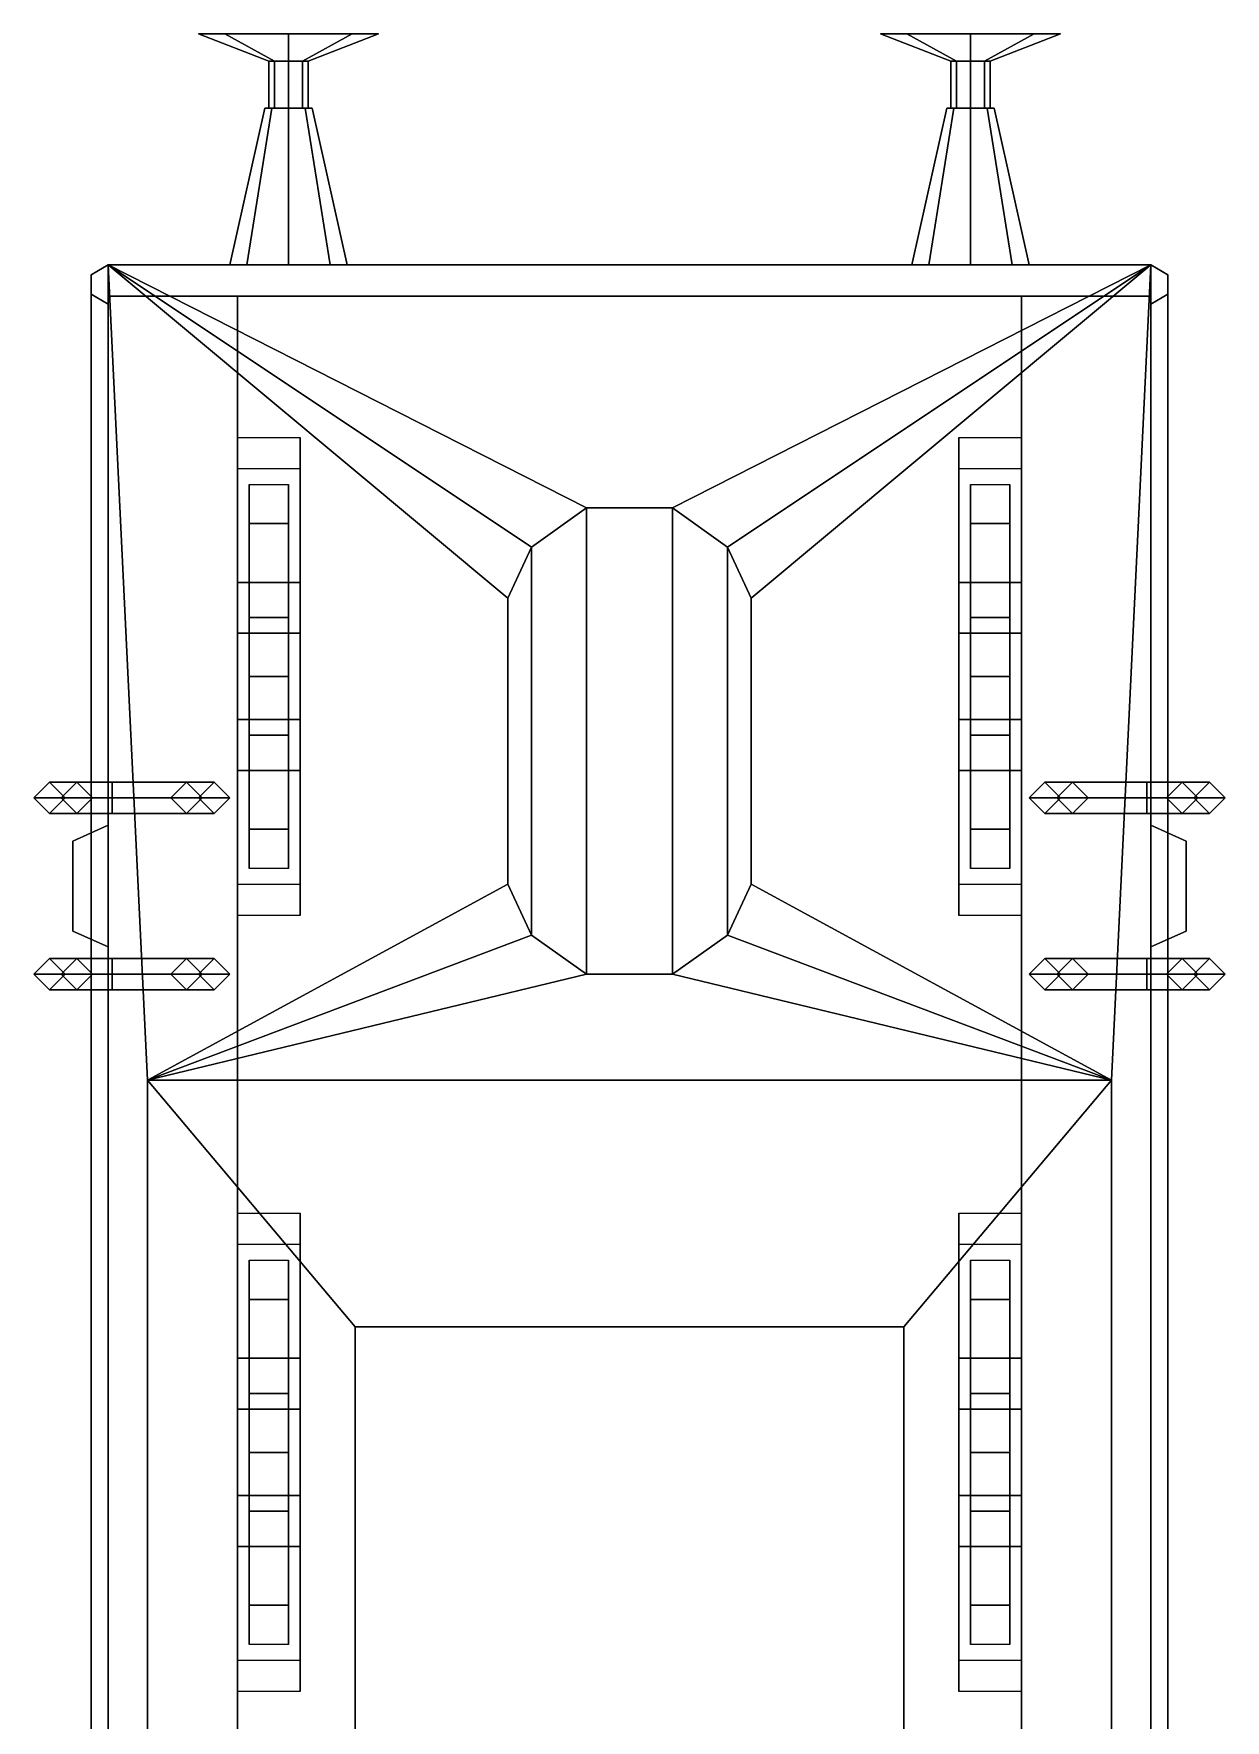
# Model space of a CAD drawing. Extents: x -1.5 to 1.5, y -9 to 9.5.
# Drawn here: x -1.52 to 1.52, y 5.166 to 9.47 of the extents above; entities that cross this region are included whole.
import ezdxf

# ---------------------------------------------------------------- set-up
doc = ezdxf.new("R2010")
doc.units = 0
doc.layers.get('0').update_dxf_attribs({"linetype": 'CONTINUOUS'})

msp = doc.modelspace()

# ---------------------------------------------------------------- linework, layer by layer
for points in [[(-1.1, 9.47, 1.01), (-0.7074, 9.47, 0.8474), (-0.87, 9.47, 0.78), (-1.0326, 9.47, 0.8474)], [(-1.0326, 9.47, 1.1726), (-0.64, 9.47, 1.01), (-0.7074, 9.47, 0.8474), (-1.1, 9.47, 1.01)], [(-0.92, 9.4, 1.01), (-0.9054, 9.4, 1.0454), (-1.0326, 9.47, 1.1726), (-1.1, 9.47, 1.01)], [(-0.9054, 9.4, 0.9746), (-0.92, 9.4, 1.01), (-1.1, 9.47, 1.01), (-1.0326, 9.47, 0.8474)], [(-0.87, 9.47, 1.24), (-0.7074, 9.47, 1.1726), (-0.64, 9.47, 1.01), (-1.0326, 9.47, 1.1726)], [(-0.9054, 9.4, 1.0454), (-0.87, 9.4, 1.06), (-0.87, 9.47, 1.24), (-1.0326, 9.47, 1.1726)], [(-0.87, 9.4, 0.96), (-0.9054, 9.4, 0.9746), (-1.0326, 9.47, 0.8474), (-0.87, 9.47, 0.78)], [(-0.87, 9.4, 1.06), (-0.8346, 9.4, 1.0454), (-0.7074, 9.47, 1.1726), (-0.87, 9.47, 1.24)], [(-0.8346, 9.4, 0.9746), (-0.87, 9.4, 0.96), (-0.87, 9.47, 0.78), (-0.7074, 9.47, 0.8474)], [(-0.8346, 9.4, 1.0454), (-0.82, 9.4, 1.01), (-0.64, 9.47, 1.01), (-0.7074, 9.47, 1.1726)], [(-0.82, 9.4, 1.01), (-0.8346, 9.4, 0.9746), (-0.7074, 9.47, 0.8474), (-0.64, 9.47, 1.01)], [(0.8346, 9.4, 0.9746), (0.82, 9.4, 1.01), (0.64, 9.47, 1.01), (0.7074, 9.47, 0.8474)], [(0.64, 9.47, 1.01), (1.0326, 9.47, 0.8474), (0.87, 9.47, 0.78), (0.7074, 9.47, 0.8474)], [(0.82, 9.4, 1.01), (0.8346, 9.4, 1.0454), (0.7074, 9.47, 1.1726), (0.64, 9.47, 1.01)], [(0.7074, 9.47, 1.1726), (1.1, 9.47, 1.01), (1.0326, 9.47, 0.8474), (0.64, 9.47, 1.01)], [(0.87, 9.4, 0.96), (0.8346, 9.4, 0.9746), (0.7074, 9.47, 0.8474), (0.87, 9.47, 0.78)], [(0.8346, 9.4, 1.0454), (0.87, 9.4, 1.06), (0.87, 9.47, 1.24), (0.7074, 9.47, 1.1726)], [(0.87, 9.47, 1.24), (1.0326, 9.47, 1.1726), (1.1, 9.47, 1.01), (0.7074, 9.47, 1.1726)], [(0.9054, 9.4, 0.9746), (0.87, 9.4, 0.96), (0.87, 9.47, 0.78), (1.0326, 9.47, 0.8474)], [(0.87, 9.4, 1.06), (0.9054, 9.4, 1.0454), (1.0326, 9.47, 1.1726), (0.87, 9.47, 1.24)], [(0.92, 9.4, 1.01), (0.9054, 9.4, 0.9746), (1.0326, 9.47, 0.8474), (1.1, 9.47, 1.01)], [(0.9054, 9.4, 1.0454), (0.92, 9.4, 1.01), (1.1, 9.47, 1.01), (1.0326, 9.47, 1.1726)], [(-0.92, 9.28, 1.01), (-0.9054, 9.28, 1.0454), (-0.9054, 9.4, 1.0454), (-0.92, 9.4, 1.01)], [(-0.9054, 9.28, 0.9746), (-0.92, 9.28, 1.01), (-0.92, 9.4, 1.01), (-0.9054, 9.4, 0.9746)], [(-0.9054, 9.28, 1.0454), (-0.87, 9.28, 1.06), (-0.87, 9.4, 1.06), (-0.9054, 9.4, 1.0454)], [(-0.87, 9.28, 0.96), (-0.9054, 9.28, 0.9746), (-0.9054, 9.4, 0.9746), (-0.87, 9.4, 0.96)], [(-0.87, 9.28, 1.06), (-0.8346, 9.28, 1.0454), (-0.8346, 9.4, 1.0454), (-0.87, 9.4, 1.06)], [(-0.8346, 9.28, 0.9746), (-0.87, 9.28, 0.96), (-0.87, 9.4, 0.96), (-0.8346, 9.4, 0.9746)], [(-0.8346, 9.28, 1.0454), (-0.82, 9.28, 1.01), (-0.82, 9.4, 1.01), (-0.8346, 9.4, 1.0454)], [(-0.82, 9.28, 1.01), (-0.8346, 9.28, 0.9746), (-0.8346, 9.4, 0.9746), (-0.82, 9.4, 1.01)], [(0.8346, 9.28, 0.9746), (0.82, 9.28, 1.01), (0.82, 9.4, 1.01), (0.8346, 9.4, 0.9746)], [(0.82, 9.28, 1.01), (0.8346, 9.28, 1.0454), (0.8346, 9.4, 1.0454), (0.82, 9.4, 1.01)], [(0.87, 9.28, 0.96), (0.8346, 9.28, 0.9746), (0.8346, 9.4, 0.9746), (0.87, 9.4, 0.96)], [(0.8346, 9.28, 1.0454), (0.87, 9.28, 1.06), (0.87, 9.4, 1.06), (0.8346, 9.4, 1.0454)], [(0.9054, 9.28, 0.9746), (0.87, 9.28, 0.96), (0.87, 9.4, 0.96), (0.9054, 9.4, 0.9746)], [(0.87, 9.28, 1.06), (0.9054, 9.28, 1.0454), (0.9054, 9.4, 1.0454), (0.87, 9.4, 1.06)], [(0.92, 9.28, 1.01), (0.9054, 9.28, 0.9746), (0.9054, 9.4, 0.9746), (0.92, 9.4, 1.01)], [(0.9054, 9.28, 1.0454), (0.92, 9.28, 1.01), (0.92, 9.4, 1.01), (0.9054, 9.4, 1.0454)], [(-1.02, 8.88, 1.01), (-0.9761, 8.88, 1.1161), (-0.9124, 9.28, 1.0524), (-0.93, 9.28, 1.01)], [(-0.9761, 8.88, 0.9039), (-1.02, 8.88, 1.01), (-0.93, 9.28, 1.01), (-0.9124, 9.28, 0.9676)], [(-0.9761, 8.88, 1.1161), (-0.87, 8.88, 1.16), (-0.87, 9.28, 1.07), (-0.9124, 9.28, 1.0524)], [(-0.87, 8.88, 0.86), (-0.9761, 8.88, 0.9039), (-0.9124, 9.28, 0.9676), (-0.87, 9.28, 0.95)], [(-0.93, 9.28, 1.01), (-0.9124, 9.28, 1.0524), (-0.9054, 9.28, 1.0454), (-0.92, 9.28, 1.01)], [(-0.9124, 9.28, 0.9676), (-0.93, 9.28, 1.01), (-0.92, 9.28, 1.01), (-0.9054, 9.28, 0.9746)], [(-0.9124, 9.28, 1.0524), (-0.87, 9.28, 1.07), (-0.87, 9.28, 1.06), (-0.9054, 9.28, 1.0454)], [(-0.87, 9.28, 0.95), (-0.9124, 9.28, 0.9676), (-0.9054, 9.28, 0.9746), (-0.87, 9.28, 0.96)], [(-0.8276, 9.28, 0.9676), (-0.87, 9.28, 0.95), (-0.87, 9.28, 0.96), (-0.8346, 9.28, 0.9746)], [(-0.87, 9.28, 1.07), (-0.8276, 9.28, 1.0524), (-0.8346, 9.28, 1.0454), (-0.87, 9.28, 1.06)], [(-0.87, 8.88, 1.16), (-0.7639, 8.88, 1.1161), (-0.8276, 9.28, 1.0524), (-0.87, 9.28, 1.07)], [(-0.7639, 8.88, 0.9039), (-0.87, 8.88, 0.86), (-0.87, 9.28, 0.95), (-0.8276, 9.28, 0.9676)], [(-0.81, 9.28, 1.01), (-0.8276, 9.28, 0.9676), (-0.8346, 9.28, 0.9746), (-0.82, 9.28, 1.01)], [(-0.8276, 9.28, 1.0524), (-0.81, 9.28, 1.01), (-0.82, 9.28, 1.01), (-0.8346, 9.28, 1.0454)], [(-0.7639, 8.88, 1.1161), (-0.72, 8.88, 1.01), (-0.81, 9.28, 1.01), (-0.8276, 9.28, 1.0524)], [(-0.72, 8.88, 1.01), (-0.7639, 8.88, 0.9039), (-0.8276, 9.28, 0.9676), (-0.81, 9.28, 1.01)], [(0.7639, 8.88, 0.9039), (0.72, 8.88, 1.01), (0.81, 9.28, 1.01), (0.8276, 9.28, 0.9676)], [(0.72, 8.88, 1.01), (0.7639, 8.88, 1.1161), (0.8276, 9.28, 1.0524), (0.81, 9.28, 1.01)], [(0.87, 8.88, 0.86), (0.7639, 8.88, 0.9039), (0.8276, 9.28, 0.9676), (0.87, 9.28, 0.95)], [(0.7639, 8.88, 1.1161), (0.87, 8.88, 1.16), (0.87, 9.28, 1.07), (0.8276, 9.28, 1.0524)], [(0.8276, 9.28, 0.9676), (0.81, 9.28, 1.01), (0.82, 9.28, 1.01), (0.8346, 9.28, 0.9746)], [(0.81, 9.28, 1.01), (0.8276, 9.28, 1.0524), (0.8346, 9.28, 1.0454), (0.82, 9.28, 1.01)], [(0.87, 9.28, 0.95), (0.8276, 9.28, 0.9676), (0.8346, 9.28, 0.9746), (0.87, 9.28, 0.96)], [(0.8276, 9.28, 1.0524), (0.87, 9.28, 1.07), (0.87, 9.28, 1.06), (0.8346, 9.28, 1.0454)], [(0.9761, 8.88, 0.9039), (0.87, 8.88, 0.86), (0.87, 9.28, 0.95), (0.9124, 9.28, 0.9676)], [(0.87, 8.88, 1.16), (0.9761, 8.88, 1.1161), (0.9124, 9.28, 1.0524), (0.87, 9.28, 1.07)], [(0.87, 9.28, 1.07), (0.9124, 9.28, 1.0524), (0.9054, 9.28, 1.0454), (0.87, 9.28, 1.06)], [(0.9124, 9.28, 0.9676), (0.87, 9.28, 0.95), (0.87, 9.28, 0.96), (0.9054, 9.28, 0.9746)], [(0.9124, 9.28, 1.0524), (0.93, 9.28, 1.01), (0.92, 9.28, 1.01), (0.9054, 9.28, 1.0454)], [(0.93, 9.28, 1.01), (0.9124, 9.28, 0.9676), (0.9054, 9.28, 0.9746), (0.92, 9.28, 1.01)], [(1.02, 8.88, 1.01), (0.9761, 8.88, 0.9039), (0.9124, 9.28, 0.9676), (0.93, 9.28, 1.01)], [(0.9761, 8.88, 1.1161), (1.02, 8.88, 1.01), (0.93, 9.28, 1.01), (0.9124, 9.28, 1.0524)], [(-1.33, 8.88, 3.1), (-1.3733, 8.855, 3.075), (-1.3733, 3.06, 3.075), (-1.33, 3.06, 3.1)], [(-1.33, 8.88, 1.2), (-1.3733, 8.855, 1.2), (-1.3733, 8.855, 3.075), (-1.33, 8.88, 3.1)], [(-1.33, 8.88, 3.1), (-1.33, 3.06, 3.1), (-1.23, 4.12, 3.1), (-1.23, 6.8, 3.1)], [(1.33, 8.88, 3.1), (1.33, 8.88, 1.2), (-1.33, 8.88, 1.2), (-1.33, 8.88, 3.1)], [(-1.33, 8.88, 3.1), (-1.23, 6.8, 3.1), (-0.31, 7.3, 3.1), (-0.31, 8.03, 3.1)], [(-0.25, 8.16, 3.1), (-1.33, 8.88, 3.1), (-0.31, 8.03, 3.1), (-0.25, 8.16, 3.1)], [(-0.11, 8.26, 3.1), (-1.33, 8.88, 3.1), (-0.25, 8.16, 3.1), (-0.11, 8.26, 3.1)], [(-1.33, 8.88, 3.1), (-0.11, 8.26, 3.1), (0.11, 8.26, 3.1), (1.33, 8.88, 3.1)], [(-1.33, 8.88, 0.76), (-1.33, 8.8, 0.76), (-1.33, 8.8, 1.2), (-1.33, 8.88, 1.2)], [(1.33, 8.88, 1.2), (1.33, 8.88, 0.76), (-1.33, 8.88, 0.76), (-1.33, 8.88, 1.2)], [(1.33, 8.88, 0.76), (1.33, 8.8, 0.76), (-1.33, 8.8, 0.76), (-1.33, 8.88, 0.76)], [(1.33, 8.88, 3.1), (0.11, 8.26, 3.1), (0.25, 8.16, 3.1), (1.33, 8.88, 3.1)], [(1.33, 8.88, 3.1), (0.25, 8.16, 3.1), (0.31, 8.03, 3.1), (1.33, 8.88, 3.1)], [(0.31, 8.03, 3.1), (0.31, 7.3, 3.1), (1.23, 6.8, 3.1), (1.33, 8.88, 3.1)], [(1.23, 6.8, 3.1), (1.23, 4.12, 3.1), (1.33, 3.06, 3.1), (1.33, 8.88, 3.1)], [(1.3733, 8.855, 3.075), (1.33, 8.88, 3.1), (1.33, 3.06, 3.1), (1.3733, 3.06, 3.075)], [(1.3733, 8.855, 1.2), (1.33, 8.88, 1.2), (1.33, 8.88, 3.1), (1.3733, 8.855, 3.075)], [(1.33, 8.8, 1.2), (1.33, 8.8, 0.76), (1.33, 8.88, 0.76), (1.33, 8.88, 1.2)], [(-1.3733, 8.855, 3.075), (-1.3733, 8.805, 3.025), (-1.3733, 3.06, 3.025), (-1.3733, 3.06, 3.075)], [(-1.3733, 8.855, 1.2), (-1.3733, 8.805, 1.2), (-1.3733, 8.805, 3.025), (-1.3733, 8.855, 3.075)], [(1.3733, 8.805, 3.025), (1.3733, 8.855, 3.075), (1.3733, 3.06, 3.075), (1.3733, 3.06, 3.025)], [(1.3733, 8.805, 1.2), (1.3733, 8.855, 1.2), (1.3733, 8.855, 3.075), (1.3733, 8.805, 3.025)], [(-1.3733, 8.805, 3.025), (-1.33, 8.78, 3), (-1.33, 3.06, 3), (-1.3733, 3.06, 3.025)], [(-1.3733, 8.805, 1.2), (-1.33, 8.78, 1.2), (-1.33, 8.78, 3), (-1.3733, 8.805, 3.025)], [(-1.33, 8.8, 1.2), (-1.33, 8.8, 0.76), (1.33, 8.8, 0.76), (1.33, 8.8, 1.2)], [(-1.33, 8.78, 1.2), (-1.33, 2.87, 2.54), (-1.33, 3.06, 3), (-1.33, 8.78, 3)], [(-1.33, 8.78, 1.2), (-1.33, 2.77, 1.2), (-1.33, 2.77, 2.54), (-1.33, 2.87, 2.54)], [(-1, 8.8, 0.91), (-1, 2.1, 0.91), (-1, 2.1, 1.2), (-1, 8.8, 1.2)], [(1, 8.8, 0.91), (1, 2.1, 0.91), (-1, 2.1, 0.91), (-1, 8.8, 0.91)], [(1, 2.1, 1.2), (1, 2.1, 0.91), (1, 8.8, 0.91), (1, 8.8, 1.2)], [(1.33, 8.78, 3), (1.3733, 8.805, 3.025), (1.3733, 3.06, 3.025), (1.33, 3.06, 3)], [(1.33, 8.78, 1.2), (1.3733, 8.805, 1.2), (1.3733, 8.805, 3.025), (1.33, 8.78, 3)], [(1.33, 3.06, 3), (1.33, 2.87, 2.54), (1.33, 8.78, 1.2), (1.33, 8.78, 3)], [(1.33, 2.77, 2.54), (1.33, 2.77, 1.2), (1.33, 8.78, 1.2), (1.33, 2.87, 2.54)], [(-0.84, 8.44, 0.91), (-0.84, 8.07, 0.44), (-1, 8.07, 0.44), (-1, 8.44, 0.91)], [(-1, 8.44, 0.91), (-1, 8.07, 0.44), (-1, 8.07, 0.58), (-1, 8.36, 0.91)], [(-0.84, 8.07, 0.58), (-0.84, 8.07, 0.44), (-0.84, 8.44, 0.91), (-0.84, 8.36, 0.91)], [(0.84, 8.44, 0.91), (0.84, 8.07, 0.44), (0.84, 8.07, 0.58), (0.84, 8.36, 0.91)], [(1, 8.44, 0.91), (1, 8.07, 0.44), (0.84, 8.07, 0.44), (0.84, 8.44, 0.91)], [(1, 8.07, 0.58), (1, 8.07, 0.44), (1, 8.44, 0.91), (1, 8.36, 0.91)], [(-1, 8.36, 0.91), (-1, 8.07, 0.58), (-0.84, 8.07, 0.58), (-0.84, 8.36, 0.91)], [(0.84, 8.36, 0.91), (0.84, 8.07, 0.58), (1, 8.07, 0.58), (1, 8.36, 0.91)], [(-0.97, 8.32, 0.91), (-0.97, 7.83, 0.66), (-0.97, 7.83, 0.66), (-0.97, 7.34, 0.91)], [(-0.97, 8.22, 0.79), (-0.97, 7.98, 0.67), (-0.97, 7.83, 0.66), (-0.97, 8.32, 0.91)], [(-0.87, 8.32, 0.91), (-0.87, 8.22, 0.79), (-0.97, 8.22, 0.79), (-0.97, 8.32, 0.91)], [(-0.87, 7.34, 0.91), (-0.87, 7.83, 0.66), (-0.87, 8.32, 0.91)], [(-0.87, 7.83, 0.66), (-0.87, 7.98, 0.67), (-0.87, 8.22, 0.79), (-0.87, 8.32, 0.91)], [(0.97, 8.32, 0.91), (0.97, 8.22, 0.79), (0.87, 8.22, 0.79), (0.87, 8.32, 0.91)], [(0.87, 8.22, 0.79), (0.87, 7.98, 0.67), (0.87, 7.83, 0.66), (0.87, 8.32, 0.91)], [(0.87, 8.32, 0.91), (0.87, 7.83, 0.66), (0.87, 7.83, 0.66), (0.87, 7.34, 0.91)], [(0.97, 7.83, 0.66), (0.97, 7.98, 0.67), (0.97, 8.22, 0.79), (0.97, 8.32, 0.91)], [(0.97, 7.34, 0.91), (0.97, 7.83, 0.66), (0.97, 8.32, 0.91)], [(-0.11, 8.26, 3.15), (-0.11, 8.26, 3.1), (-0.25, 8.16, 3.1), (-0.25, 8.16, 3.15)], [(-0.11, 8.26, 3.15), (-0.25, 8.16, 3.15), (-0.25, 7.17, 3.15), (-0.11, 7.07, 3.15)], [(0.11, 8.26, 3.15), (0.11, 8.26, 3.1), (-0.11, 8.26, 3.1), (-0.11, 8.26, 3.15)], [(0.11, 8.26, 3.15), (-0.11, 8.26, 3.15), (-0.11, 7.07, 3.15), (0.11, 7.07, 3.15)], [(0.25, 8.16, 3.15), (0.25, 8.16, 3.1), (0.11, 8.26, 3.1), (0.11, 8.26, 3.15)], [(0.25, 8.16, 3.15), (0.11, 8.26, 3.15), (0.11, 7.07, 3.15), (0.25, 7.17, 3.15)], [(-0.87, 8.22, 0.79), (-0.87, 7.98, 0.67), (-0.97, 7.98, 0.67), (-0.97, 8.22, 0.79)], [(0.97, 8.22, 0.79), (0.97, 7.98, 0.67), (0.87, 7.98, 0.67), (0.87, 8.22, 0.79)], [(-0.25, 8.16, 3.15), (-0.25, 8.16, 3.1), (-0.31, 8.03, 3.1), (-0.31, 8.03, 3.15)], [(-0.25, 8.16, 3.15), (-0.31, 8.03, 3.15), (-0.31, 7.3, 3.15), (-0.25, 7.17, 3.15)], [(0.31, 8.03, 3.15), (0.31, 8.03, 3.1), (0.25, 8.16, 3.1), (0.25, 8.16, 3.15)], [(0.31, 8.03, 3.15), (0.25, 8.16, 3.15), (0.25, 7.17, 3.15), (0.31, 7.3, 3.15)], [(-0.84, 8.07, 0.44), (-0.84, 8.07, 0.19), (-1, 8.07, 0.19), (-1, 8.07, 0.44)], [(-1, 8.07, 0.19), (-1, 7.59, 0.19), (-1, 7.59, 0.58), (-1, 8.07, 0.58)], [(-0.84, 8.07, 0.19), (-0.84, 7.59, 0.19), (-1, 7.59, 0.19), (-1, 8.07, 0.19)], [(-0.84, 7.94, 0.63), (-0.84, 8.07, 0.58), (-1, 8.07, 0.58), (-1, 7.94, 0.63)], [(-1, 8.07, 0.58), (-1, 7.59, 0.58), (-1, 7.72, 0.63), (-1, 7.94, 0.63)], [(-0.84, 7.59, 0.58), (-0.84, 7.59, 0.19), (-0.84, 8.07, 0.19), (-0.84, 8.07, 0.58)], [(-0.84, 7.72, 0.63), (-0.84, 7.59, 0.58), (-0.84, 8.07, 0.58), (-0.84, 7.94, 0.63)], [(0.84, 8.07, 0.19), (0.84, 7.59, 0.19), (0.84, 7.59, 0.58), (0.84, 8.07, 0.58)], [(1, 8.07, 0.44), (1, 8.07, 0.19), (0.84, 8.07, 0.19), (0.84, 8.07, 0.44)], [(1, 8.07, 0.19), (1, 7.59, 0.19), (0.84, 7.59, 0.19), (0.84, 8.07, 0.19)], [(0.84, 8.07, 0.58), (0.84, 7.59, 0.58), (0.84, 7.72, 0.63), (0.84, 7.94, 0.63)], [(1, 7.94, 0.63), (1, 8.07, 0.58), (0.84, 8.07, 0.58), (0.84, 7.94, 0.63)], [(1, 7.59, 0.58), (1, 7.59, 0.19), (1, 8.07, 0.19), (1, 8.07, 0.58)], [(1, 7.72, 0.63), (1, 7.59, 0.58), (1, 8.07, 0.58), (1, 7.94, 0.63)], [(-0.31, 8.03, 3.15), (-0.31, 8.03, 3.1), (-0.31, 7.3, 3.1), (-0.31, 7.3, 3.15)], [(0.31, 7.3, 3.15), (0.31, 7.3, 3.1), (0.31, 8.03, 3.1), (0.31, 8.03, 3.15)], [(-0.97, 7.83, 0.66), (-0.97, 7.98, 0.67), (-0.87, 7.98, 0.67), (-0.87, 7.83, 0.66)], [(0.87, 7.83, 0.66), (0.87, 7.98, 0.67), (0.97, 7.98, 0.67), (0.97, 7.83, 0.66)], [(-1, 7.94, 0.63), (-1, 7.72, 0.63), (-0.84, 7.72, 0.63), (-0.84, 7.94, 0.63)], [(0.84, 7.94, 0.63), (0.84, 7.72, 0.63), (1, 7.72, 0.63), (1, 7.94, 0.63)], [(-0.97, 7.83, 0.66), (-0.97, 7.68, 0.67), (-0.97, 7.44, 0.79), (-0.97, 7.34, 0.91)], [(-0.87, 7.83, 0.66), (-0.87, 7.68, 0.67), (-0.97, 7.68, 0.67), (-0.97, 7.83, 0.66)], [(-0.87, 7.44, 0.79), (-0.87, 7.68, 0.67), (-0.87, 7.83, 0.66), (-0.87, 7.34, 0.91)], [(0.97, 7.83, 0.66), (0.97, 7.68, 0.67), (0.87, 7.68, 0.67), (0.87, 7.83, 0.66)], [(0.87, 7.83, 0.66), (0.87, 7.68, 0.67), (0.87, 7.44, 0.79), (0.87, 7.34, 0.91)], [(0.97, 7.44, 0.79), (0.97, 7.68, 0.67), (0.97, 7.83, 0.66), (0.97, 7.34, 0.91)], [(-1, 7.72, 0.63), (-1, 7.59, 0.58), (-0.84, 7.59, 0.58), (-0.84, 7.72, 0.63)], [(0.84, 7.72, 0.63), (0.84, 7.59, 0.58), (1, 7.59, 0.58), (1, 7.72, 0.63)], [(-0.97, 7.44, 0.79), (-0.97, 7.68, 0.67), (-0.87, 7.68, 0.67), (-0.87, 7.44, 0.79)], [(0.87, 7.44, 0.79), (0.87, 7.68, 0.67), (0.97, 7.68, 0.67), (0.97, 7.44, 0.79)], [(-1, 7.59, 0.44), (-1, 7.59, 0.19), (-0.84, 7.59, 0.19), (-0.84, 7.59, 0.44)], [(-0.84, 7.3, 0.91), (-0.84, 7.59, 0.58), (-1, 7.59, 0.58), (-1, 7.3, 0.91)], [(-1, 7.59, 0.58), (-1, 7.59, 0.44), (-1, 7.22, 0.91), (-1, 7.3, 0.91)], [(-1, 7.22, 0.91), (-1, 7.59, 0.44), (-0.84, 7.59, 0.44), (-0.84, 7.22, 0.91)], [(-0.84, 7.22, 0.91), (-0.84, 7.59, 0.44), (-0.84, 7.59, 0.58), (-0.84, 7.3, 0.91)], [(0.84, 7.59, 0.44), (0.84, 7.59, 0.19), (1, 7.59, 0.19), (1, 7.59, 0.44)], [(0.84, 7.22, 0.91), (0.84, 7.59, 0.44), (1, 7.59, 0.44), (1, 7.22, 0.91)], [(0.84, 7.59, 0.58), (0.84, 7.59, 0.44), (0.84, 7.22, 0.91), (0.84, 7.3, 0.91)], [(1, 7.3, 0.91), (1, 7.59, 0.58), (0.84, 7.59, 0.58), (0.84, 7.3, 0.91)], [(1, 7.22, 0.91), (1, 7.59, 0.44), (1, 7.59, 0.58), (1, 7.3, 0.91)], [(-1.48, 7.56, 1.24), (-1.52, 7.52, 1.2), (-1.52, 7.52, 3.27), (-1.48, 7.56, 3.27)], [(-1.48, 7.56, 3.27), (-1.52, 7.52, 3.27), (-1.45, 7.52, 3.52), (-1.41, 7.56, 3.48)], [(-1.32, 7.56, 1.24), (-1.32, 7.52, 1.2), (-1.52, 7.52, 1.2), (-1.48, 7.56, 1.24)], [(-1.44, 7.52, 1.28), (-1.48, 7.56, 1.24), (-1.48, 7.56, 3.27), (-1.44, 7.52, 3.27)], [(-1.44, 7.52, 3.27), (-1.48, 7.56, 3.27), (-1.41, 7.56, 3.48), (-1.37, 7.52, 3.44)], [(-1.32, 7.52, 1.28), (-1.32, 7.56, 1.24), (-1.48, 7.56, 1.24), (-1.44, 7.52, 1.28)], [(-1.09, 7.52, 3.52), (-1.13, 7.56, 3.48), (-1.41, 7.56, 3.48), (-1.45, 7.52, 3.52)], [(-1.13, 7.56, 3.48), (-1.17, 7.52, 3.44), (-1.37, 7.52, 3.44), (-1.41, 7.56, 3.48)], [(-1.06, 7.56, 3.27), (-1.1, 7.52, 3.27), (-1.17, 7.52, 3.44), (-1.13, 7.56, 3.48)], [(-1.02, 7.52, 3.27), (-1.06, 7.56, 3.27), (-1.13, 7.56, 3.48), (-1.09, 7.52, 3.52)], [(-1.06, 7.56, 3.1), (-1.1, 7.52, 3.1), (-1.1, 7.52, 3.27), (-1.06, 7.56, 3.27)], [(-1.02, 7.52, 3.1), (-1.06, 7.56, 3.1), (-1.06, 7.56, 3.27), (-1.02, 7.52, 3.27)], [(1.06, 7.56, 3.1), (1.02, 7.52, 3.1), (1.02, 7.52, 3.27), (1.06, 7.56, 3.27)], [(1.06, 7.56, 3.27), (1.02, 7.52, 3.27), (1.09, 7.52, 3.52), (1.13, 7.56, 3.48)], [(1.1, 7.52, 3.1), (1.06, 7.56, 3.1), (1.06, 7.56, 3.27), (1.1, 7.52, 3.27)], [(1.1, 7.52, 3.27), (1.06, 7.56, 3.27), (1.13, 7.56, 3.48), (1.17, 7.52, 3.44)], [(1.13, 7.56, 3.48), (1.09, 7.52, 3.52), (1.45, 7.52, 3.52), (1.41, 7.56, 3.48)], [(1.17, 7.52, 3.44), (1.13, 7.56, 3.48), (1.41, 7.56, 3.48), (1.37, 7.52, 3.44)], [(1.32, 7.56, 1.24), (1.32, 7.52, 1.28), (1.44, 7.52, 1.28), (1.48, 7.56, 1.24)], [(1.32, 7.52, 1.2), (1.32, 7.56, 1.24), (1.48, 7.56, 1.24), (1.52, 7.52, 1.2)], [(1.48, 7.56, 3.27), (1.44, 7.52, 3.27), (1.37, 7.52, 3.44), (1.41, 7.56, 3.48)], [(1.52, 7.52, 3.27), (1.48, 7.56, 3.27), (1.41, 7.56, 3.48), (1.45, 7.52, 3.52)], [(1.48, 7.56, 1.24), (1.44, 7.52, 1.28), (1.44, 7.52, 3.27), (1.48, 7.56, 3.27)], [(1.52, 7.52, 1.2), (1.48, 7.56, 1.24), (1.48, 7.56, 3.27), (1.52, 7.52, 3.27)], [(-1.52, 7.52, 1.2), (-1.48, 7.48, 1.24), (-1.48, 7.48, 3.27), (-1.52, 7.52, 3.27)], [(-1.52, 7.52, 3.27), (-1.48, 7.48, 3.27), (-1.41, 7.48, 3.48), (-1.45, 7.52, 3.52)], [(-1.32, 7.52, 1.2), (-1.32, 7.48, 1.24), (-1.48, 7.48, 1.24), (-1.52, 7.52, 1.2)], [(-1.48, 7.48, 1.24), (-1.44, 7.52, 1.28), (-1.44, 7.52, 3.27), (-1.48, 7.48, 3.27)], [(-1.48, 7.48, 3.27), (-1.44, 7.52, 3.27), (-1.37, 7.52, 3.44), (-1.41, 7.48, 3.48)], [(-1.32, 7.48, 1.24), (-1.32, 7.52, 1.28), (-1.44, 7.52, 1.28), (-1.48, 7.48, 1.24)], [(-1.13, 7.48, 3.48), (-1.09, 7.52, 3.52), (-1.45, 7.52, 3.52), (-1.41, 7.48, 3.48)], [(-1.17, 7.52, 3.44), (-1.13, 7.48, 3.48), (-1.41, 7.48, 3.48), (-1.37, 7.52, 3.44)], [(-1.1, 7.52, 3.27), (-1.06, 7.48, 3.27), (-1.13, 7.48, 3.48), (-1.17, 7.52, 3.44)], [(-1.06, 7.48, 3.27), (-1.02, 7.52, 3.27), (-1.09, 7.52, 3.52), (-1.13, 7.48, 3.48)], [(-1.1, 7.52, 3.1), (-1.06, 7.48, 3.1), (-1.06, 7.48, 3.27), (-1.1, 7.52, 3.27)], [(-1.06, 7.48, 3.1), (-1.02, 7.52, 3.1), (-1.02, 7.52, 3.27), (-1.06, 7.48, 3.27)], [(1.02, 7.52, 3.1), (1.06, 7.48, 3.1), (1.06, 7.48, 3.27), (1.02, 7.52, 3.27)], [(1.02, 7.52, 3.27), (1.06, 7.48, 3.27), (1.13, 7.48, 3.48), (1.09, 7.52, 3.52)], [(1.06, 7.48, 3.1), (1.1, 7.52, 3.1), (1.1, 7.52, 3.27), (1.06, 7.48, 3.27)], [(1.06, 7.48, 3.27), (1.1, 7.52, 3.27), (1.17, 7.52, 3.44), (1.13, 7.48, 3.48)], [(1.09, 7.52, 3.52), (1.13, 7.48, 3.48), (1.41, 7.48, 3.48), (1.45, 7.52, 3.52)], [(1.13, 7.48, 3.48), (1.17, 7.52, 3.44), (1.37, 7.52, 3.44), (1.41, 7.48, 3.48)], [(1.32, 7.52, 1.28), (1.32, 7.48, 1.24), (1.48, 7.48, 1.24), (1.44, 7.52, 1.28)], [(1.32, 7.48, 1.24), (1.32, 7.52, 1.2), (1.52, 7.52, 1.2), (1.48, 7.48, 1.24)], [(1.44, 7.52, 3.27), (1.48, 7.48, 3.27), (1.41, 7.48, 3.48), (1.37, 7.52, 3.44)], [(1.48, 7.48, 3.27), (1.52, 7.52, 3.27), (1.45, 7.52, 3.52), (1.41, 7.48, 3.48)], [(1.44, 7.52, 1.28), (1.48, 7.48, 1.24), (1.48, 7.48, 3.27), (1.44, 7.52, 3.27)], [(1.48, 7.48, 1.24), (1.52, 7.52, 1.2), (1.52, 7.52, 3.27), (1.48, 7.48, 3.27)], [(-1.33, 7.45, 1.69), (-1.33, 7.45, 1.63), (-1.42, 7.41, 1.63), (-1.42, 7.41, 1.69)], [(-1.33, 7.45, 1.63), (-1.33, 7.14, 1.63), (-1.42, 7.18, 1.63), (-1.42, 7.41, 1.63)], [(-1.42, 7.41, 1.69), (-1.42, 7.18, 1.69), (-1.33, 7.14, 1.69), (-1.33, 7.45, 1.69)], [(-1.42, 7.41, 1.27), (-1.42, 7.18, 1.27), (-1.33, 7.14, 1.27), (-1.33, 7.45, 1.27)], [(-1.33, 7.45, 1.27), (-1.33, 7.45, 1.21), (-1.42, 7.41, 1.21), (-1.42, 7.41, 1.27)], [(-1.33, 7.45, 1.21), (-1.33, 7.14, 1.21), (-1.42, 7.18, 1.21), (-1.42, 7.41, 1.21)], [(-1.42, 7.41, 2.1), (-1.42, 7.18, 2.1), (-1.33, 7.14, 2.1), (-1.33, 7.45, 2.1)], [(-1.33, 7.45, 2.1), (-1.33, 7.45, 2.04), (-1.42, 7.41, 2.04), (-1.42, 7.41, 2.1)], [(-1.33, 7.45, 2.04), (-1.33, 7.14, 2.04), (-1.42, 7.18, 2.04), (-1.42, 7.41, 2.04)], [(-1.33, 7.45, 2.45), (-1.33, 7.14, 2.45), (-1.42, 7.18, 2.45), (-1.42, 7.41, 2.45)], [(-1.33, 7.45, 2.51), (-1.33, 7.45, 2.45), (-1.42, 7.41, 2.45), (-1.42, 7.41, 2.51)], [(-1.42, 7.41, 2.51), (-1.42, 7.18, 2.51), (-1.33, 7.14, 2.51), (-1.33, 7.45, 2.51)], [(1.42, 7.18, 1.27), (1.42, 7.41, 1.27), (1.33, 7.45, 1.27), (1.33, 7.14, 1.27)], [(1.33, 7.14, 1.21), (1.33, 7.45, 1.21), (1.42, 7.41, 1.21), (1.42, 7.18, 1.21)], [(1.42, 7.41, 1.27), (1.42, 7.41, 1.21), (1.33, 7.45, 1.21), (1.33, 7.45, 1.27)], [(1.42, 7.41, 2.1), (1.42, 7.41, 2.04), (1.33, 7.45, 2.04), (1.33, 7.45, 2.1)], [(1.33, 7.14, 2.04), (1.33, 7.45, 2.04), (1.42, 7.41, 2.04), (1.42, 7.18, 2.04)], [(1.42, 7.18, 2.1), (1.42, 7.41, 2.1), (1.33, 7.45, 2.1), (1.33, 7.14, 2.1)], [(1.42, 7.18, 1.69), (1.42, 7.41, 1.69), (1.33, 7.45, 1.69), (1.33, 7.14, 1.69)], [(1.33, 7.14, 1.63), (1.33, 7.45, 1.63), (1.42, 7.41, 1.63), (1.42, 7.18, 1.63)], [(1.42, 7.41, 1.69), (1.42, 7.41, 1.63), (1.33, 7.45, 1.63), (1.33, 7.45, 1.69)], [(1.42, 7.18, 2.51), (1.42, 7.41, 2.51), (1.33, 7.45, 2.51), (1.33, 7.14, 2.51)], [(1.33, 7.14, 2.45), (1.33, 7.45, 2.45), (1.42, 7.41, 2.45), (1.42, 7.18, 2.45)], [(1.42, 7.41, 2.51), (1.42, 7.41, 2.45), (1.33, 7.45, 2.45), (1.33, 7.45, 2.51)], [(-1.42, 7.41, 1.63), (-1.42, 7.18, 1.63), (-1.42, 7.18, 1.69), (-1.42, 7.41, 1.69)], [(-1.42, 7.41, 1.21), (-1.42, 7.18, 1.21), (-1.42, 7.18, 1.27), (-1.42, 7.41, 1.27)], [(-1.42, 7.41, 2.04), (-1.42, 7.18, 2.04), (-1.42, 7.18, 2.1), (-1.42, 7.41, 2.1)], [(-1.42, 7.41, 2.45), (-1.42, 7.18, 2.45), (-1.42, 7.18, 2.51), (-1.42, 7.41, 2.51)], [(-0.97, 7.34, 0.91), (-0.97, 7.44, 0.79), (-0.87, 7.44, 0.79), (-0.87, 7.34, 0.91)], [(0.87, 7.34, 0.91), (0.87, 7.44, 0.79), (0.97, 7.44, 0.79), (0.97, 7.34, 0.91)], [(1.42, 7.18, 1.21), (1.42, 7.41, 1.21), (1.42, 7.41, 1.27), (1.42, 7.18, 1.27)], [(1.42, 7.18, 2.04), (1.42, 7.41, 2.04), (1.42, 7.41, 2.1), (1.42, 7.18, 2.1)], [(1.42, 7.18, 1.63), (1.42, 7.41, 1.63), (1.42, 7.41, 1.69), (1.42, 7.18, 1.69)], [(1.42, 7.18, 2.45), (1.42, 7.41, 2.45), (1.42, 7.41, 2.51), (1.42, 7.18, 2.51)], [(-0.31, 7.3, 3.1), (-1.23, 6.8, 3.1), (-0.25, 7.17, 3.1), (-0.31, 7.3, 3.1)], [(-0.31, 7.3, 3.15), (-0.31, 7.3, 3.1), (-0.25, 7.17, 3.1), (-0.25, 7.17, 3.15)], [(0.25, 7.17, 3.15), (0.25, 7.17, 3.1), (0.31, 7.3, 3.1), (0.31, 7.3, 3.15)], [(0.31, 7.3, 3.1), (0.25, 7.17, 3.1), (1.23, 6.8, 3.1), (0.31, 7.3, 3.1)], [(-1.42, 7.18, 1.69), (-1.42, 7.18, 1.63), (-1.33, 7.14, 1.63), (-1.33, 7.14, 1.69)], [(-1.42, 7.18, 1.27), (-1.42, 7.18, 1.21), (-1.33, 7.14, 1.21), (-1.33, 7.14, 1.27)], [(-1.42, 7.18, 2.1), (-1.42, 7.18, 2.04), (-1.33, 7.14, 2.04), (-1.33, 7.14, 2.1)], [(-1.42, 7.18, 2.51), (-1.42, 7.18, 2.45), (-1.33, 7.14, 2.45), (-1.33, 7.14, 2.51)], [(-0.25, 7.17, 3.1), (-1.23, 6.8, 3.1), (-0.11, 7.07, 3.1), (-0.25, 7.17, 3.1)], [(-0.25, 7.17, 3.15), (-0.25, 7.17, 3.1), (-0.11, 7.07, 3.1), (-0.11, 7.07, 3.15)], [(0.11, 7.07, 3.15), (0.11, 7.07, 3.1), (0.25, 7.17, 3.1), (0.25, 7.17, 3.15)], [(0.25, 7.17, 3.1), (0.11, 7.07, 3.1), (1.23, 6.8, 3.1), (0.25, 7.17, 3.1)], [(1.33, 7.14, 1.27), (1.33, 7.14, 1.21), (1.42, 7.18, 1.21), (1.42, 7.18, 1.27)], [(1.33, 7.14, 2.1), (1.33, 7.14, 2.04), (1.42, 7.18, 2.04), (1.42, 7.18, 2.1)], [(1.33, 7.14, 1.69), (1.33, 7.14, 1.63), (1.42, 7.18, 1.63), (1.42, 7.18, 1.69)], [(1.33, 7.14, 2.51), (1.33, 7.14, 2.45), (1.42, 7.18, 2.45), (1.42, 7.18, 2.51)], [(-1.48, 7.11, 1.24), (-1.52, 7.07, 1.2), (-1.52, 7.07, 3.27), (-1.48, 7.11, 3.27)], [(-1.32, 7.11, 1.24), (-1.32, 7.07, 1.2), (-1.52, 7.07, 1.2), (-1.48, 7.11, 1.24)], [(-1.48, 7.11, 3.27), (-1.52, 7.07, 3.27), (-1.45, 7.07, 3.52), (-1.41, 7.11, 3.48)], [(-1.44, 7.07, 1.28), (-1.48, 7.11, 1.24), (-1.48, 7.11, 3.27), (-1.44, 7.07, 3.27)], [(-1.32, 7.07, 1.28), (-1.32, 7.11, 1.24), (-1.48, 7.11, 1.24), (-1.44, 7.07, 1.28)], [(-1.44, 7.07, 3.27), (-1.48, 7.11, 3.27), (-1.41, 7.11, 3.48), (-1.37, 7.07, 3.44)], [(-1.09, 7.07, 3.52), (-1.13, 7.11, 3.48), (-1.41, 7.11, 3.48), (-1.45, 7.07, 3.52)], [(-1.13, 7.11, 3.48), (-1.17, 7.07, 3.44), (-1.37, 7.07, 3.44), (-1.41, 7.11, 3.48)], [(-1.06, 7.11, 3.27), (-1.1, 7.07, 3.27), (-1.17, 7.07, 3.44), (-1.13, 7.11, 3.48)], [(-1.02, 7.07, 3.27), (-1.06, 7.11, 3.27), (-1.13, 7.11, 3.48), (-1.09, 7.07, 3.52)], [(-1.06, 7.11, 3.1), (-1.1, 7.07, 3.1), (-1.1, 7.07, 3.27), (-1.06, 7.11, 3.27)], [(-1.02, 7.07, 3.1), (-1.06, 7.11, 3.1), (-1.06, 7.11, 3.27), (-1.02, 7.07, 3.27)], [(1.06, 7.11, 3.27), (1.02, 7.07, 3.27), (1.09, 7.07, 3.52), (1.13, 7.11, 3.48)], [(1.06, 7.11, 3.1), (1.02, 7.07, 3.1), (1.02, 7.07, 3.27), (1.06, 7.11, 3.27)], [(1.1, 7.07, 3.27), (1.06, 7.11, 3.27), (1.13, 7.11, 3.48), (1.17, 7.07, 3.44)], [(1.1, 7.07, 3.1), (1.06, 7.11, 3.1), (1.06, 7.11, 3.27), (1.1, 7.07, 3.27)], [(1.13, 7.11, 3.48), (1.09, 7.07, 3.52), (1.45, 7.07, 3.52), (1.41, 7.11, 3.48)], [(1.17, 7.07, 3.44), (1.13, 7.11, 3.48), (1.41, 7.11, 3.48), (1.37, 7.07, 3.44)], [(1.32, 7.11, 1.24), (1.32, 7.07, 1.28), (1.44, 7.07, 1.28), (1.48, 7.11, 1.24)], [(1.32, 7.07, 1.2), (1.32, 7.11, 1.24), (1.48, 7.11, 1.24), (1.52, 7.07, 1.2)], [(1.48, 7.11, 3.27), (1.44, 7.07, 3.27), (1.37, 7.07, 3.44), (1.41, 7.11, 3.48)], [(1.52, 7.07, 3.27), (1.48, 7.11, 3.27), (1.41, 7.11, 3.48), (1.45, 7.07, 3.52)], [(1.48, 7.11, 1.24), (1.44, 7.07, 1.28), (1.44, 7.07, 3.27), (1.48, 7.11, 3.27)], [(1.52, 7.07, 1.2), (1.48, 7.11, 1.24), (1.48, 7.11, 3.27), (1.52, 7.07, 3.27)], [(-1.52, 7.07, 1.2), (-1.48, 7.03, 1.24), (-1.48, 7.03, 3.27), (-1.52, 7.07, 3.27)], [(-1.32, 7.07, 1.2), (-1.32, 7.03, 1.24), (-1.48, 7.03, 1.24), (-1.52, 7.07, 1.2)], [(-1.52, 7.07, 3.27), (-1.48, 7.03, 3.27), (-1.41, 7.03, 3.48), (-1.45, 7.07, 3.52)], [(-1.48, 7.03, 1.24), (-1.44, 7.07, 1.28), (-1.44, 7.07, 3.27), (-1.48, 7.03, 3.27)], [(-1.32, 7.03, 1.24), (-1.32, 7.07, 1.28), (-1.44, 7.07, 1.28), (-1.48, 7.03, 1.24)], [(-1.48, 7.03, 3.27), (-1.44, 7.07, 3.27), (-1.37, 7.07, 3.44), (-1.41, 7.03, 3.48)], [(-1.13, 7.03, 3.48), (-1.09, 7.07, 3.52), (-1.45, 7.07, 3.52), (-1.41, 7.03, 3.48)], [(-1.17, 7.07, 3.44), (-1.13, 7.03, 3.48), (-1.41, 7.03, 3.48), (-1.37, 7.07, 3.44)], [(-0.11, 7.07, 3.1), (-1.23, 6.8, 3.1), (1.23, 6.8, 3.1), (0.11, 7.07, 3.1)], [(-1.1, 7.07, 3.27), (-1.06, 7.03, 3.27), (-1.13, 7.03, 3.48), (-1.17, 7.07, 3.44)], [(-1.06, 7.03, 3.27), (-1.02, 7.07, 3.27), (-1.09, 7.07, 3.52), (-1.13, 7.03, 3.48)], [(-1.1, 7.07, 3.1), (-1.06, 7.03, 3.1), (-1.06, 7.03, 3.27), (-1.1, 7.07, 3.27)], [(-1.06, 7.03, 3.1), (-1.02, 7.07, 3.1), (-1.02, 7.07, 3.27), (-1.06, 7.03, 3.27)], [(-0.11, 7.07, 3.15), (-0.11, 7.07, 3.1), (0.11, 7.07, 3.1), (0.11, 7.07, 3.15)], [(1.02, 7.07, 3.27), (1.06, 7.03, 3.27), (1.13, 7.03, 3.48), (1.09, 7.07, 3.52)], [(1.02, 7.07, 3.1), (1.06, 7.03, 3.1), (1.06, 7.03, 3.27), (1.02, 7.07, 3.27)], [(1.06, 7.03, 3.27), (1.1, 7.07, 3.27), (1.17, 7.07, 3.44), (1.13, 7.03, 3.48)], [(1.06, 7.03, 3.1), (1.1, 7.07, 3.1), (1.1, 7.07, 3.27), (1.06, 7.03, 3.27)], [(1.09, 7.07, 3.52), (1.13, 7.03, 3.48), (1.41, 7.03, 3.48), (1.45, 7.07, 3.52)], [(1.13, 7.03, 3.48), (1.17, 7.07, 3.44), (1.37, 7.07, 3.44), (1.41, 7.03, 3.48)], [(1.32, 7.07, 1.28), (1.32, 7.03, 1.24), (1.48, 7.03, 1.24), (1.44, 7.07, 1.28)], [(1.32, 7.03, 1.24), (1.32, 7.07, 1.2), (1.52, 7.07, 1.2), (1.48, 7.03, 1.24)], [(1.44, 7.07, 3.27), (1.48, 7.03, 3.27), (1.41, 7.03, 3.48), (1.37, 7.07, 3.44)], [(1.48, 7.03, 3.27), (1.52, 7.07, 3.27), (1.45, 7.07, 3.52), (1.41, 7.03, 3.48)], [(1.44, 7.07, 1.28), (1.48, 7.03, 1.24), (1.48, 7.03, 3.27), (1.44, 7.07, 3.27)], [(1.48, 7.03, 1.24), (1.52, 7.07, 1.2), (1.52, 7.07, 3.27), (1.48, 7.03, 3.27)], [(-1.23, 6.8, 3.1), (-1.23, 6.8, 2.67), (1.23, 6.8, 2.67), (1.23, 6.8, 3.1)], [(-1.23, 4.12, 3.1), (-1.23, 4.12, 2.67), (-1.23, 6.8, 2.67), (-1.23, 6.8, 3.1)], [(-0.7, 6.17, 3.21), (0.7, 6.17, 3.21), (1.23, 6.8, 2.67), (-1.23, 6.8, 2.67)], [(-1.23, 4.12, 2.67), (-0.7, 4.79, 3.21), (-0.7, 6.17, 3.21), (-1.23, 6.8, 2.67)], [(0.7, 4.79, 3.21), (1.23, 4.12, 2.67), (1.23, 6.8, 2.67), (0.7, 6.17, 3.21)], [(1.23, 4.12, 2.67), (1.23, 4.12, 3.1), (1.23, 6.8, 3.1), (1.23, 6.8, 2.67)], [(-1, 6.46, 0.91), (-1, 6.09, 0.44), (-1, 6.09, 0.58), (-1, 6.38, 0.91)], [(-0.84, 6.46, 0.91), (-0.84, 6.09, 0.44), (-1, 6.09, 0.44), (-1, 6.46, 0.91)], [(-0.84, 6.09, 0.58), (-0.84, 6.09, 0.44), (-0.84, 6.46, 0.91), (-0.84, 6.38, 0.91)], [(1, 6.46, 0.91), (1, 6.09, 0.44), (0.84, 6.09, 0.44), (0.84, 6.46, 0.91)], [(0.84, 6.46, 0.91), (0.84, 6.09, 0.44), (0.84, 6.09, 0.58), (0.84, 6.38, 0.91)], [(1, 6.09, 0.58), (1, 6.09, 0.44), (1, 6.46, 0.91), (1, 6.38, 0.91)], [(-1, 6.38, 0.91), (-1, 6.09, 0.58), (-0.84, 6.09, 0.58), (-0.84, 6.38, 0.91)], [(0.84, 6.38, 0.91), (0.84, 6.09, 0.58), (1, 6.09, 0.58), (1, 6.38, 0.91)], [(-0.87, 6.34, 0.91), (-0.87, 6.24, 0.79), (-0.97, 6.24, 0.79), (-0.97, 6.34, 0.91)], [(-0.97, 6.24, 0.79), (-0.97, 6, 0.67), (-0.97, 5.85, 0.66), (-0.97, 6.34, 0.91)], [(-0.97, 6.34, 0.91), (-0.97, 5.85, 0.66), (-0.97, 5.85, 0.66), (-0.97, 5.36, 0.91)], [(-0.87, 5.85, 0.66), (-0.87, 6, 0.67), (-0.87, 6.24, 0.79), (-0.87, 6.34, 0.91)], [(-0.87, 5.36, 0.91), (-0.87, 5.85, 0.66), (-0.87, 6.34, 0.91)], [(0.87, 6.34, 0.91), (0.87, 5.85, 0.66), (0.87, 5.85, 0.66), (0.87, 5.36, 0.91)], [(0.87, 6.24, 0.79), (0.87, 6, 0.67), (0.87, 5.85, 0.66), (0.87, 6.34, 0.91)], [(0.97, 6.34, 0.91), (0.97, 6.24, 0.79), (0.87, 6.24, 0.79), (0.87, 6.34, 0.91)], [(0.97, 5.36, 0.91), (0.97, 5.85, 0.66), (0.97, 6.34, 0.91)], [(0.97, 5.85, 0.66), (0.97, 6, 0.67), (0.97, 6.24, 0.79), (0.97, 6.34, 0.91)], [(-0.87, 6.24, 0.79), (-0.87, 6, 0.67), (-0.97, 6, 0.67), (-0.97, 6.24, 0.79)], [(0.97, 6.24, 0.79), (0.97, 6, 0.67), (0.87, 6, 0.67), (0.87, 6.24, 0.79)], [(-0.7, 4.79, 3.21), (0.7, 4.79, 3.21), (0.7, 6.17, 3.21), (-0.7, 6.17, 3.21)], [(-1, 6.09, 0.19), (-1, 5.61, 0.19), (-1, 5.61, 0.58), (-1, 6.09, 0.58)], [(-0.84, 6.09, 0.44), (-0.84, 6.09, 0.19), (-1, 6.09, 0.19), (-1, 6.09, 0.44)], [(-0.84, 6.09, 0.19), (-0.84, 5.61, 0.19), (-1, 5.61, 0.19), (-1, 6.09, 0.19)], [(-1, 6.09, 0.58), (-1, 5.61, 0.58), (-1, 5.74, 0.63), (-1, 5.96, 0.63)], [(-0.84, 5.96, 0.63), (-0.84, 6.09, 0.58), (-1, 6.09, 0.58), (-1, 5.96, 0.63)], [(-0.84, 5.61, 0.58), (-0.84, 5.61, 0.19), (-0.84, 6.09, 0.19), (-0.84, 6.09, 0.58)], [(-0.84, 5.74, 0.63), (-0.84, 5.61, 0.58), (-0.84, 6.09, 0.58), (-0.84, 5.96, 0.63)], [(1, 6.09, 0.44), (1, 6.09, 0.19), (0.84, 6.09, 0.19), (0.84, 6.09, 0.44)], [(0.84, 6.09, 0.19), (0.84, 5.61, 0.19), (0.84, 5.61, 0.58), (0.84, 6.09, 0.58)], [(1, 6.09, 0.19), (1, 5.61, 0.19), (0.84, 5.61, 0.19), (0.84, 6.09, 0.19)], [(1, 5.96, 0.63), (1, 6.09, 0.58), (0.84, 6.09, 0.58), (0.84, 5.96, 0.63)], [(0.84, 6.09, 0.58), (0.84, 5.61, 0.58), (0.84, 5.74, 0.63), (0.84, 5.96, 0.63)], [(1, 5.61, 0.58), (1, 5.61, 0.19), (1, 6.09, 0.19), (1, 6.09, 0.58)], [(1, 5.74, 0.63), (1, 5.61, 0.58), (1, 6.09, 0.58), (1, 5.96, 0.63)], [(-0.97, 5.85, 0.66), (-0.97, 6, 0.67), (-0.87, 6, 0.67), (-0.87, 5.85, 0.66)], [(0.87, 5.85, 0.66), (0.87, 6, 0.67), (0.97, 6, 0.67), (0.97, 5.85, 0.66)], [(-1, 5.96, 0.63), (-1, 5.74, 0.63), (-0.84, 5.74, 0.63), (-0.84, 5.96, 0.63)], [(0.84, 5.96, 0.63), (0.84, 5.74, 0.63), (1, 5.74, 0.63), (1, 5.96, 0.63)], [(-0.87, 5.85, 0.66), (-0.87, 5.7, 0.67), (-0.97, 5.7, 0.67), (-0.97, 5.85, 0.66)], [(-0.97, 5.85, 0.66), (-0.97, 5.7, 0.67), (-0.97, 5.46, 0.79), (-0.97, 5.36, 0.91)], [(-0.87, 5.46, 0.79), (-0.87, 5.7, 0.67), (-0.87, 5.85, 0.66), (-0.87, 5.36, 0.91)], [(0.87, 5.85, 0.66), (0.87, 5.7, 0.67), (0.87, 5.46, 0.79), (0.87, 5.36, 0.91)], [(0.97, 5.85, 0.66), (0.97, 5.7, 0.67), (0.87, 5.7, 0.67), (0.87, 5.85, 0.66)], [(0.97, 5.46, 0.79), (0.97, 5.7, 0.67), (0.97, 5.85, 0.66), (0.97, 5.36, 0.91)], [(-1, 5.74, 0.63), (-1, 5.61, 0.58), (-0.84, 5.61, 0.58), (-0.84, 5.74, 0.63)], [(0.84, 5.74, 0.63), (0.84, 5.61, 0.58), (1, 5.61, 0.58), (1, 5.74, 0.63)], [(-0.97, 5.46, 0.79), (-0.97, 5.7, 0.67), (-0.87, 5.7, 0.67), (-0.87, 5.46, 0.79)], [(0.87, 5.46, 0.79), (0.87, 5.7, 0.67), (0.97, 5.7, 0.67), (0.97, 5.46, 0.79)], [(-1, 5.61, 0.44), (-1, 5.61, 0.19), (-0.84, 5.61, 0.19), (-0.84, 5.61, 0.44)], [(-1, 5.24, 0.91), (-1, 5.61, 0.44), (-0.84, 5.61, 0.44), (-0.84, 5.24, 0.91)], [(-1, 5.61, 0.58), (-1, 5.61, 0.44), (-1, 5.24, 0.91), (-1, 5.32, 0.91)], [(-0.84, 5.32, 0.91), (-0.84, 5.61, 0.58), (-1, 5.61, 0.58), (-1, 5.32, 0.91)], [(-0.84, 5.24, 0.91), (-0.84, 5.61, 0.44), (-0.84, 5.61, 0.58), (-0.84, 5.32, 0.91)], [(0.84, 5.61, 0.44), (0.84, 5.61, 0.19), (1, 5.61, 0.19), (1, 5.61, 0.44)], [(1, 5.32, 0.91), (1, 5.61, 0.58), (0.84, 5.61, 0.58), (0.84, 5.32, 0.91)], [(0.84, 5.61, 0.58), (0.84, 5.61, 0.44), (0.84, 5.24, 0.91), (0.84, 5.32, 0.91)], [(0.84, 5.24, 0.91), (0.84, 5.61, 0.44), (1, 5.61, 0.44), (1, 5.24, 0.91)], [(1, 5.24, 0.91), (1, 5.61, 0.44), (1, 5.61, 0.58), (1, 5.32, 0.91)], [(-0.97, 5.36, 0.91), (-0.97, 5.46, 0.79), (-0.87, 5.46, 0.79), (-0.87, 5.36, 0.91)], [(0.87, 5.36, 0.91), (0.87, 5.46, 0.79), (0.97, 5.46, 0.79), (0.97, 5.36, 0.91)]]:
    msp.add_3dface(points)

doc.saveas('drawing.dxf')
